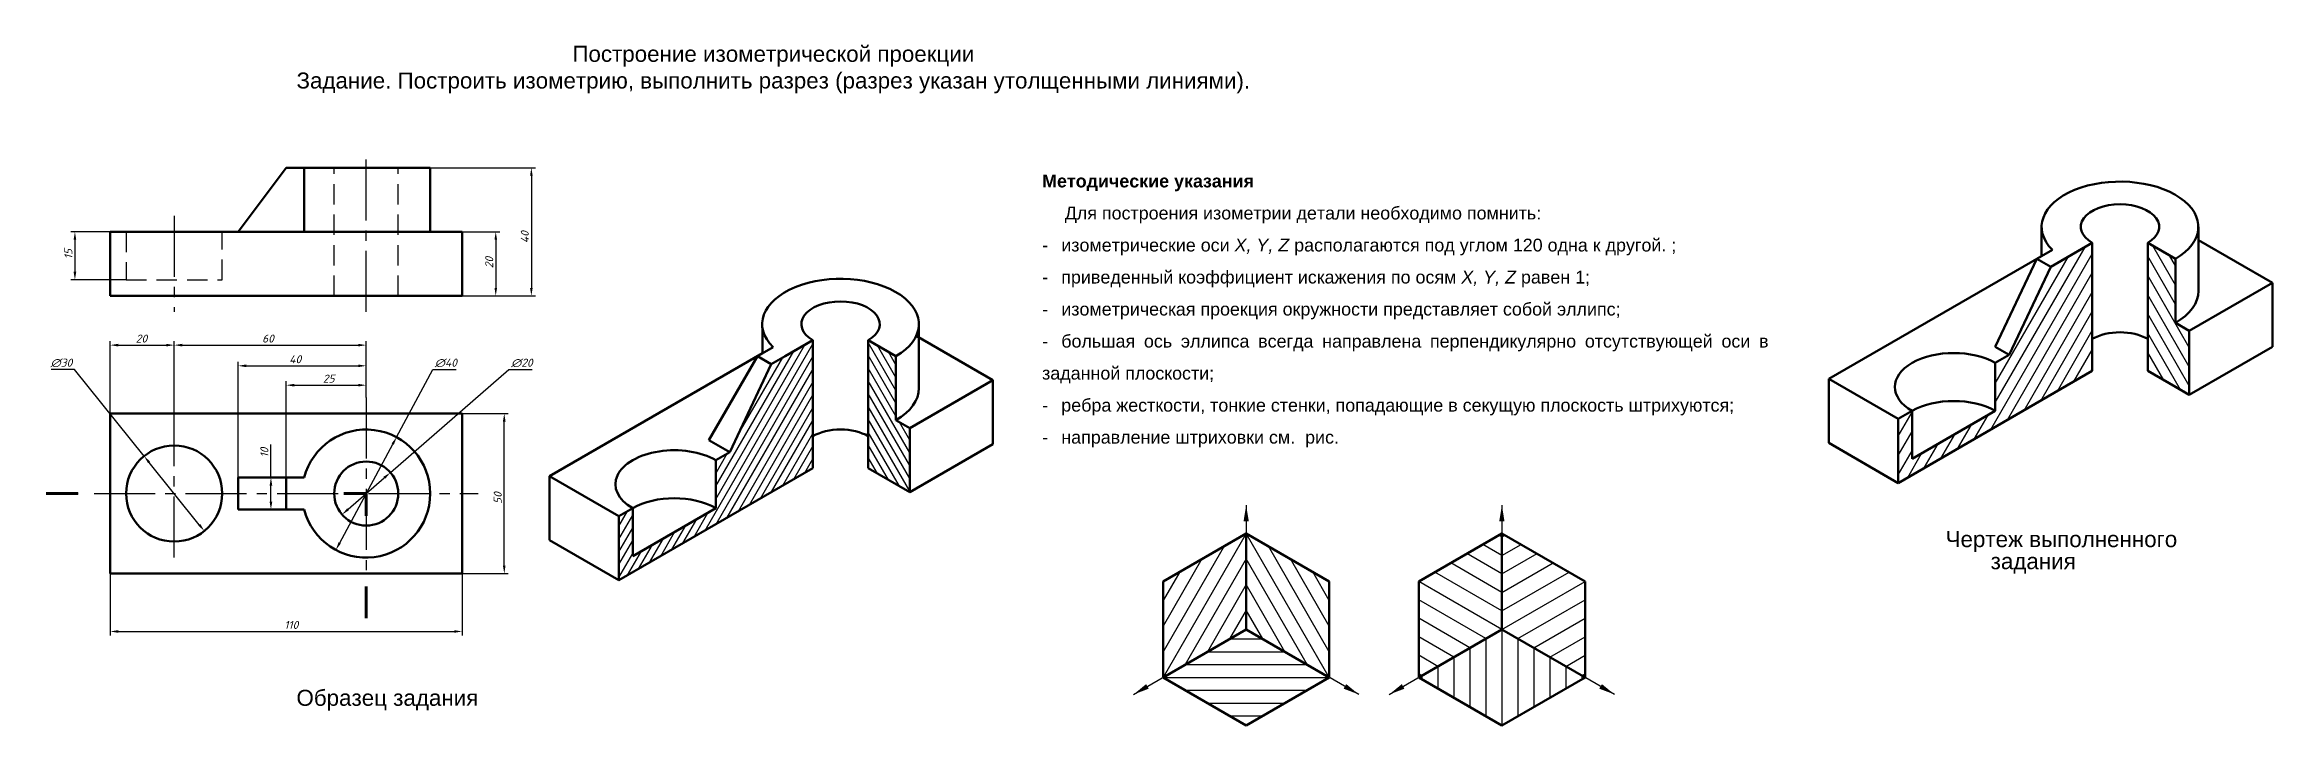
# Model space of a CAD drawing. Header units: millimetres. Extents: x -441 to 720, y 22 to 234.
# Drawn here: x 24 to 720, y 22 to 234 of the extents above; entities that cross this region are included whole.
import ezdxf

# ---------------------------------------------------------------- set-up
doc = ezdxf.new("R2010")
doc.units = ezdxf.units.MM
doc.linetypes.add('CENTER2', pattern=[28.575, 19.05, -3.175, 3.175, -3.175])
doc.linetypes.add('DASHED2', pattern=[9.525, 6.35, -3.175])
doc.layers.add('HIDE', color=4, linetype='DASHED2', lineweight=30)
doc.layers.add('osn', color=3, linetype='Continuous', lineweight=50)
for name, color, linetype in [('OSI', 2, 'CENTER2'), ('razm', 6, 'Continuous'), ('tonk', 1, 'Continuous')]:
    doc.layers.add(name, color=color, linetype=linetype)
doc.layers.add('ТЕКСТ', color=2, linetype='Continuous', plot=False)
doc.styles.add('66', font='simplex.shx', dxfattribs={"oblique": 15})
doc.styles.add('izo', font='simplex.shx')
doc.styles.add('style1', font='arial.ttf')
doc.styles.add('ар15', font='arial.ttf', dxfattribs={"oblique": 15})
doc.dimstyles.new('Copy of Copy(2) of Copy(2) of ISO-25', dxfattribs={"dimtxt": 5, "dimasz": 2.5, "dimexe": 1.25, "dimexo": 0, "dimtad": 1, "dimtxsty": 'ар15', "dimcen": 2.5, "dimclrd": 256, "dimclre": 256, "dimaunit": 1, "dimadec": 1, "dimazin": 0, "dimtfac": 1, "dimtmove": 0, "dimatfit": 0, "dimfxl": 1, "dimlwe": -1, "dimarcsym": 0})
doc.dimstyles.new('ISO-25', dxfattribs={"dimtxt": 2.5, "dimasz": 2.5, "dimexe": 1.25, "dimexo": 0, "dimgap": 0.8, "dimtad": 1, "dimdec": 0, "dimtxsty": 'izo', "dimcen": 2.5, "dimadec": 0, "dimazin": 0, "dimtfac": 1, "dimtdec": 0, "dimtmove": 0, "dimatfit": 3, "dimfxl": 1, "dimarcsym": 0})
doc.dimstyles.new('ISO-25$3', dxfattribs={"dimtxt": 2.5, "dimasz": 2.5, "dimexe": 1.25, "dimexo": 0, "dimgap": 0.8, "dimtad": 1, "dimtoh": 1, "dimdec": 0, "dimtxsty": '66', "dimcen": 2.5, "dimadec": 0, "dimazin": 0, "dimtfac": 1, "dimtdec": 0, "dimtmove": 0, "dimatfit": 3, "dimfxl": 1, "dimarcsym": 0})

# ---------------------------------------------------------------- blocks, each defined once
blk = doc.blocks.new('*D0')
at = {"layer": 'Defpoints', "color": 0, "transparency": 16777216}
for p in [(144.18, 195.75), (154.18, 155.75), (175.78, 155.75)]:
    blk.add_point(p, dxfattribs=at)
at = {"layer": 'razm', "color": 0, "lineweight": -2, "transparency": 16777216}
for p, q in [((144.18, 195.75), (177.03, 195.75)), ((175.78, 193.25), (175.78, 158.25)), ((154.18, 155.75), (177.03, 155.75))]:
    blk.add_line(p, q, dxfattribs=at)
at = {"layer": 'razm', "color": 0, "transparency": 16777216}
for points in [[(175.36, 193.25), (176.19, 193.25), (175.78, 195.75)], [(175.36, 158.25), (176.19, 158.25), (175.78, 155.75)]]:
    blk.add_solid(points, dxfattribs=at)
at = {"layer": 'razm', "color": 0, "transparency": 16777216, "insert": (173.73, 174.09), "char_height": 2.5, "attachment_point": 5, "rotation": 90, "style": '66'}
blk.add_mtext('40', dxfattribs=at)
blk = doc.blocks.new('*D1')
at = {"layer": 'Defpoints', "color": 0, "transparency": 16777216}
for p in [(154.18, 175.75), (154.18, 155.75), (164.66, 155.75)]:
    blk.add_point(p, dxfattribs=at)
at = {"layer": 'razm', "color": 0, "lineweight": -2, "transparency": 16777216}
for p, q in [((154.18, 175.75), (165.91, 175.75)), ((164.66, 173.25), (164.66, 158.25)), ((154.18, 155.75), (165.91, 155.75))]:
    blk.add_line(p, q, dxfattribs=at)
at = {"layer": 'razm', "color": 0, "transparency": 16777216}
for points in [[(164.25, 173.25), (165.08, 173.25), (164.66, 175.75)], [(164.25, 158.25), (165.08, 158.25), (164.66, 155.75)]]:
    blk.add_solid(points, dxfattribs=at)
at = {"layer": 'razm', "color": 0, "transparency": 16777216, "insert": (162.61, 166.15), "char_height": 2.5, "attachment_point": 5, "rotation": 90, "style": '66'}
blk.add_mtext('20', dxfattribs=at)
blk = doc.blocks.new('*D2')
at = {"layer": 'Defpoints', "color": 0, "transparency": 16777216}
for p in [(44.18, 175.75), (33.16, 160.75), (49.18, 160.75)]:
    blk.add_point(p, dxfattribs=at)
at = {"layer": 'razm', "color": 0, "lineweight": -2, "transparency": 16777216}
for p, q in [((44.18, 175.75), (31.91, 175.75)), ((33.16, 173.25), (33.16, 163.25)), ((49.18, 160.75), (31.91, 160.75))]:
    blk.add_line(p, q, dxfattribs=at)
at = {"layer": 'razm', "color": 0, "transparency": 16777216}
for points in [[(32.75, 173.25), (33.58, 173.25), (33.16, 175.75)], [(32.75, 163.25), (33.58, 163.25), (33.16, 160.75)]]:
    blk.add_solid(points, dxfattribs=at)
at = {"layer": 'razm', "color": 0, "transparency": 16777216, "insert": (31.11, 168.8), "char_height": 2.5, "attachment_point": 5, "rotation": 90, "style": '66'}
blk.add_mtext('15', dxfattribs=at)
blk = doc.blocks.new('*D3')
at = {"layer": 'Defpoints', "color": 0, "transparency": 16777216}
for p in [(64.18, 140.35), (44.18, 119), (64.18, 114)]:
    blk.add_point(p, dxfattribs=at)
at = {"layer": 'razm', "color": 0, "lineweight": -2, "transparency": 16777216}
for p, q in [((44.18, 119), (44.18, 141.6)), ((46.68, 140.35), (61.68, 140.35)), ((64.18, 114), (64.18, 141.6))]:
    blk.add_line(p, q, dxfattribs=at)
at = {"layer": 'razm', "color": 0, "transparency": 16777216}
for points in [[(46.68, 140.77), (46.68, 139.93), (44.18, 140.35)], [(61.68, 140.77), (61.68, 139.93), (64.18, 140.35)]]:
    blk.add_solid(points, dxfattribs=at)
at = {"layer": 'razm', "color": 0, "transparency": 16777216, "insert": (53.96, 142.4), "char_height": 2.5, "attachment_point": 5, "style": '66'}
blk.add_mtext('20', dxfattribs=at)
blk = doc.blocks.new('*D4')
at = {"layer": 'Defpoints', "color": 0, "transparency": 16777216}
for p in [(124.18, 140.35), (64.18, 130.45), (124.18, 124)]:
    blk.add_point(p, dxfattribs=at)
at = {"layer": 'razm', "color": 0, "lineweight": -2, "transparency": 16777216}
for p, q in [((64.18, 130.45), (64.18, 141.6)), ((66.68, 140.35), (121.68, 140.35)), ((124.18, 124), (124.18, 141.6))]:
    blk.add_line(p, q, dxfattribs=at)
at = {"layer": 'razm', "color": 0, "transparency": 16777216}
for points in [[(66.68, 140.77), (66.68, 139.93), (64.18, 140.35)], [(121.68, 140.77), (121.68, 139.93), (124.18, 140.35)]]:
    blk.add_solid(points, dxfattribs=at)
at = {"layer": 'razm', "color": 0, "transparency": 16777216, "insert": (93.49, 142.4), "char_height": 2.5, "attachment_point": 5, "style": '66'}
blk.add_mtext('60', dxfattribs=at)
blk = doc.blocks.new('*D5')
at = {"layer": 'Defpoints', "color": 0, "transparency": 16777216}
for p in [(124.18, 133.9), (124.18, 124), (84.18, 99)]:
    blk.add_point(p, dxfattribs=at)
at = {"layer": 'razm', "color": 0, "lineweight": -2, "transparency": 16777216}
for p, q in [((84.18, 99), (84.18, 135.15)), ((86.68, 133.9), (121.68, 133.9)), ((124.18, 124), (124.18, 135.15))]:
    blk.add_line(p, q, dxfattribs=at)
at = {"layer": 'razm', "color": 0, "transparency": 16777216}
for points in [[(86.68, 134.31), (86.68, 133.48), (84.18, 133.9)], [(121.68, 134.31), (121.68, 133.48), (124.18, 133.9)]]:
    blk.add_solid(points, dxfattribs=at)
at = {"layer": 'razm', "color": 0, "transparency": 16777216, "insert": (102.01, 135.95), "char_height": 2.5, "attachment_point": 5, "style": '66'}
blk.add_mtext('40', dxfattribs=at)
blk = doc.blocks.new('*D6')
at = {"layer": 'Defpoints', "color": 0, "transparency": 16777216}
for p in [(94.41, 99), (94.41, 89), (94.41, 89)]:
    blk.add_point(p, dxfattribs=at)
at = {"layer": 'razm', "color": 0, "lineweight": -2, "transparency": 16777216}
for p, q in [((94.41, 99), (94.41, 109.33)), ((94.41, 99), (95.66, 99)), ((94.41, 91.5), (94.41, 96.5)), ((94.41, 89), (93.16, 89))]:
    blk.add_line(p, q, dxfattribs=at)
at = {"layer": 'razm', "color": 0, "transparency": 16777216}
for points in [[(94, 96.5), (94.83, 96.5), (94.41, 99)], [(94, 91.5), (94.83, 91.5), (94.41, 89)]]:
    blk.add_solid(points, dxfattribs=at)
at = {"layer": 'razm', "color": 0, "transparency": 16777216, "insert": (92.36, 106.8), "char_height": 2.5, "attachment_point": 5, "rotation": 90, "style": '66'}
blk.add_mtext('10', dxfattribs=at)
blk = doc.blocks.new('*D7')
at = {"layer": 'Defpoints', "color": 0, "transparency": 16777216}
for p in [(124.18, 127.84), (124.18, 124), (99.18, 99)]:
    blk.add_point(p, dxfattribs=at)
at = {"layer": 'razm', "color": 0, "lineweight": -2, "transparency": 16777216}
for p, q in [((99.18, 99), (99.18, 129.09)), ((101.68, 127.84), (121.68, 127.84)), ((124.18, 124), (124.18, 129.09))]:
    blk.add_line(p, q, dxfattribs=at)
at = {"layer": 'razm', "color": 0, "transparency": 16777216}
for points in [[(101.68, 128.26), (101.68, 127.42), (99.18, 127.84)], [(121.68, 128.26), (121.68, 127.42), (124.18, 127.84)]]:
    blk.add_solid(points, dxfattribs=at)
at = {"layer": 'razm', "color": 0, "transparency": 16777216, "insert": (112.47, 129.89), "char_height": 2.5, "attachment_point": 5, "style": '66'}
blk.add_mtext('25', dxfattribs=at)
blk = doc.blocks.new('*D8')
at = {"layer": 'Defpoints', "color": 0, "transparency": 16777216}
for p in [(54.78, 105.68), (73.58, 82.31)]:
    blk.add_point(p, dxfattribs=at)
at = {"layer": 'razm', "color": 0, "lineweight": -2, "transparency": 16777216}
for p, q in [((33.01, 132.74), (25.71, 132.74)), ((54.78, 105.68), (33.01, 132.74)), ((72.01, 84.26), (56.34, 103.74))]:
    blk.add_line(p, q, dxfattribs=at)
at = {"layer": 'razm', "color": 0, "transparency": 16777216}
for points in [[(56.67, 104), (56.02, 103.47), (54.78, 105.68)], [(72.34, 84.52), (71.69, 84), (73.58, 82.31)]]:
    blk.add_solid(points, dxfattribs=at)
at = {"layer": 'razm', "color": 0, "transparency": 16777216, "insert": (28.96, 134.79), "char_height": 2.5, "attachment_point": 5, "style": '66'}
blk.add_mtext('∅30', dxfattribs=at)
blk = doc.blocks.new('*D9')
at = {"layer": 'Defpoints', "color": 0, "transparency": 16777216}
for p in [(131.73, 100.55), (116.63, 87.44)]:
    blk.add_point(p, dxfattribs=at)
at = {"layer": 'razm', "color": 0, "lineweight": -2, "transparency": 16777216}
for p, q in [((131.73, 100.55), (168.78, 132.74)), ((168.78, 132.74), (176.07, 132.74)), ((118.52, 89.08), (129.84, 98.92))]:
    blk.add_line(p, q, dxfattribs=at)
at = {"layer": 'razm', "color": 0, "transparency": 16777216}
for points in [[(129.57, 99.23), (130.11, 98.6), (131.73, 100.55)], [(118.24, 89.39), (118.79, 88.76), (116.63, 87.44)]]:
    blk.add_solid(points, dxfattribs=at)
at = {"layer": 'razm', "color": 0, "transparency": 16777216, "insert": (172.83, 134.79), "char_height": 2.5, "attachment_point": 5, "style": '66'}
blk.add_mtext('∅20', dxfattribs=at)
blk = doc.blocks.new('*D10')
at = {"layer": 'Defpoints', "color": 0, "transparency": 16777216}
for p in [(133.65, 111.61), (114.7, 76.38)]:
    blk.add_point(p, dxfattribs=at)
at = {"layer": 'razm', "color": 0, "lineweight": -2, "transparency": 16777216}
for p, q in [((133.65, 111.61), (145.02, 132.74)), ((145.02, 132.74), (152.31, 132.74)), ((115.89, 78.58), (132.47, 109.41))]:
    blk.add_line(p, q, dxfattribs=at)
at = {"layer": 'razm', "color": 0, "transparency": 16777216}
for points in [[(132.1, 109.61), (132.84, 109.21), (133.65, 111.61)], [(115.52, 78.78), (116.26, 78.39), (114.7, 76.38)]]:
    blk.add_solid(points, dxfattribs=at)
at = {"layer": 'razm', "color": 0, "transparency": 16777216, "insert": (149.07, 134.79), "char_height": 2.5, "attachment_point": 5, "style": '66'}
blk.add_mtext('∅40', dxfattribs=at)
blk = doc.blocks.new('*D11')
at = {"layer": 'Defpoints', "color": 0, "transparency": 16777216}
for p in [(44.18, 69), (154.18, 69), (154.18, 50.92)]:
    blk.add_point(p, dxfattribs=at)
at = {"layer": 'razm', "color": 0, "lineweight": -2, "transparency": 16777216}
for p, q in [((44.18, 69), (44.18, 49.67)), ((154.18, 69), (154.18, 49.67)), ((46.68, 50.92), (151.68, 50.92))]:
    blk.add_line(p, q, dxfattribs=at)
at = {"layer": 'razm', "color": 0, "transparency": 16777216}
for points in [[(46.68, 51.33), (46.68, 50.5), (44.18, 50.92)], [(151.68, 51.33), (151.68, 50.5), (154.18, 50.92)]]:
    blk.add_solid(points, dxfattribs=at)
at = {"layer": 'razm', "color": 0, "transparency": 16777216, "insert": (100.77, 52.97), "char_height": 2.5, "attachment_point": 5, "style": '66'}
blk.add_mtext('110', dxfattribs=at)
blk = doc.blocks.new('*D12')
at = {"layer": 'Defpoints', "color": 0, "transparency": 16777216}
for p in [(154.18, 119), (167.32, 119), (154.18, 69)]:
    blk.add_point(p, dxfattribs=at)
at = {"layer": 'razm', "color": 0, "lineweight": -2, "transparency": 16777216}
for p, q in [((154.18, 119), (168.57, 119)), ((167.32, 71.5), (167.32, 116.5)), ((154.18, 69), (168.57, 69))]:
    blk.add_line(p, q, dxfattribs=at)
at = {"layer": 'razm', "color": 0, "transparency": 16777216}
for points in [[(166.9, 116.5), (167.73, 116.5), (167.32, 119)], [(166.9, 71.5), (167.73, 71.5), (167.32, 69)]]:
    blk.add_solid(points, dxfattribs=at)
at = {"layer": 'razm', "color": 0, "transparency": 16777216, "insert": (165.27, 92.59), "char_height": 2.5, "attachment_point": 5, "rotation": 90, "style": '66'}
blk.add_mtext('50', dxfattribs=at)
blk = doc.blocks.new('штрих')
at = {"layer": 'osn'}
for p, q in [((399.13, 81.57), (373.15, 66.57)), ((425.11, 66.57), (399.13, 81.57)), ((399.13, 81.57), (399.13, 51.57)), ((479.02, 81.57), (453.04, 66.57)), ((505, 66.57), (479.02, 81.57)), ((479.02, 81.57), (479.02, 51.57)), ((373.15, 66.57), (373.15, 36.57)), ((425.11, 36.57), (425.11, 66.57)), ((453.04, 66.57), (453.04, 36.57)), ((505, 36.57), (505, 66.57)), ((399.13, 51.57), (373.15, 36.57)), ((425.11, 36.57), (399.13, 51.57)), ((479.02, 51.57), (453.04, 36.57)), ((479.02, 51.57), (505.23, 36.44)), ((373.15, 36.57), (399.13, 21.57)), ((399.13, 21.57), (425.11, 36.57)), ((453.04, 36.57), (479.02, 21.57)), ((479.02, 21.57), (505, 36.57))]:
    blk.add_line(p, q, dxfattribs=at)
at = {"layer": 'tonk'}
for p, q in [((399.13, 81.57), (373.15, 36.57)), ((392.2, 77.57), (373.15, 44.57)), ((425.11, 36.57), (399.13, 81.57)), ((425.11, 44.57), (406.06, 77.57)), ((479.02, 74.67), (473.04, 78.12)), ((479.02, 80.44), (478.04, 81.01)), ((479.02, 80.44), (480, 81.01)), ((479.02, 74.67), (485, 78.12)), ((385.27, 73.57), (373.15, 52.57)), ((399.13, 73.57), (380.08, 40.57)), ((418.18, 40.57), (399.13, 73.57)), ((425.11, 52.57), (412.99, 73.57)), ((479.02, 63.12), (463.04, 72.35)), ((479.02, 68.89), (468.04, 75.23)), ((479.02, 68.89), (490, 75.23)), ((479.02, 63.12), (495, 72.35)), ((378.35, 69.57), (373.15, 60.57)), ((399.13, 65.57), (387.01, 44.57)), ((411.25, 44.57), (399.13, 65.57)), ((425.11, 60.57), (419.91, 69.57)), ((479.02, 51.57), (453.04, 66.57)), ((479.02, 57.35), (458.04, 69.46)), ((479.02, 57.35), (500, 69.46)), ((479.02, 51.57), (505, 66.57)), ((399.13, 57.57), (393.93, 48.57)), ((404.33, 48.57), (399.13, 57.57)), ((474.02, 48.69), (453.04, 60.8)), ((484.02, 48.69), (505, 60.8)), ((469.02, 45.8), (453.04, 55.03)), ((464.02, 42.91), (453.04, 49.25)), ((479.02, 51.57), (479.02, 21.57)), ((489.02, 45.8), (505, 55.03)), ((494.02, 42.91), (505, 49.25)), ((387.01, 44.57), (411.25, 44.57)), ((393.93, 48.57), (404.33, 48.57)), ((459.02, 40.03), (453.04, 43.48)), ((464.02, 42.91), (464.02, 30.23)), ((469.02, 45.8), (469.02, 27.35)), ((474.02, 48.69), (474.02, 24.46)), ((484.02, 48.69), (484.02, 24.46)), ((489.02, 45.8), (489.02, 27.35)), ((494.02, 42.91), (494.02, 30.23)), ((499.02, 40.03), (505, 43.48)), ((373.15, 36.57), (425.11, 36.57)), ((380.08, 40.57), (418.18, 40.57)), ((454.02, 37.14), (453.04, 37.71)), ((454.02, 37.14), (454.02, 36.01)), ((459.02, 40.03), (459.02, 33.12)), ((499.02, 40.03), (499.02, 33.12)), ((504.02, 37.14), (505, 37.71)), ((504.02, 37.14), (504.02, 36.01)), ((380.08, 32.57), (418.18, 32.57)), ((387.01, 28.57), (411.25, 28.57)), ((393.93, 24.57), (404.33, 24.57))]:
    blk.add_line(p, q, dxfattribs=at)
for points in [[(399.13, 90.35), (399.13, 80)], [(479.02, 90.35), (479.02, 80)], [(363.95, 31.26), (372.92, 36.44)], [(434.31, 31.26), (425.34, 36.44)], [(443.84, 31.26), (452.81, 36.44)], [(514.2, 31.26), (505.23, 36.44)]]:
    blk.add_leader(points, dimstyle='Copy of Copy(2) of Copy(2) of ISO-25', override={"dimasz": 5, "dimgap": 0.625, "dimtad": 1}, dxfattribs=at)

msp = doc.modelspace()

# ---------------------------------------------------------------- hatches: boundary and pattern name
at = {"layer": 'tonk'}
h = msp.add_hatch(dxfattribs=at)
h.set_pattern_fill('_USER', color=256, scale=3, angle=60, pattern_type=0)
h.set_pattern_definition([(60, (392.781, 0), (-2.598076, 1.5), [])])
h.paths.add_polyline_path([(663.5, 172.29), (650.51, 164.79), (637.52, 137.29), (633.19, 134.79), (633.19, 119.79), (607.2, 104.79), (607.2, 119.79), (602.87, 117.29), (602.87, 97.29), (663.5, 132.29)])
h = msp.add_hatch(dxfattribs=at)
h.set_pattern_fill('_USER', color=256, scale=3, angle=300, pattern_type=0)
h.set_pattern_definition([(300, (420.5828, 24.8322), (2.598076, 1.5), [])])
edge = h.paths.add_edge_path()
edge.add_line((689.48, 167.29), (689.48, 147.29))
edge.add_line((689.48, 147.29), (693.81, 144.79))
edge.add_line((693.81, 144.79), (693.81, 124.79))
edge.add_line((693.81, 124.79), (680.82, 132.29))
edge.add_line((680.82, 172.29), (680.82, 132.29))
edge.add_line((680.82, 172.29), (689.48, 167.29))
h = msp.add_hatch(dxfattribs=at)
h.set_pattern_fill('', color=256, scale=2, angle=60, pattern_type=0)
h.set_pattern_definition([(60, (0, 0), (-1.732051, 1), [])])
h.paths.add_polyline_path([(207.44, 74.42), (233.42, 89.42), (233.42, 104.42), (237.75, 106.92), (250.74, 134.42), (263.73, 141.92), (263.73, 111.92), (263.73, 101.92), (203.11, 66.92), (203.11, 86.92), (207.44, 89.42)])
h = msp.add_hatch(dxfattribs=at)
h.set_pattern_fill('', color=256, scale=2, angle=300, pattern_type=0)
h.set_pattern_definition([(300, (0, 0), (1.732051, 1), [])])
h.paths.add_polyline_path([(281.05, 141.92), (289.71, 136.92), (289.71, 116.92), (294.04, 114.42), (294.04, 94.42), (281.05, 101.92), (281.05, 111.92)])

# ---------------------------------------------------------------- linework, layer by layer
at = {"layer": 'HIDE'}
for p, q in [((114.18, 155.75), (114.18, 195.75)), ((134.18, 155.75), (134.18, 195.75)), ((49.18, 175.75), (49.18, 160.75)), ((79.18, 160.75), (79.18, 175.75)), ((49.18, 160.75), (79.18, 160.75))]:
    msp.add_line(p, q, dxfattribs=at)
at = {"layer": 'OSI'}
for p, q in [((124.18, 150.75), (124.18, 200.75)), ((64.18, 180.75), (64.18, 150.75)), ((124.18, 124), (124.18, 67.1)), ((64.18, 74), (64.18, 114)), ((39.18, 94), (159.18, 94))]:
    msp.add_line(p, q, dxfattribs=at)
at = {"layer": 'osn'}
for p, q in [((84.18, 175.75), (99.18, 195.75)), ((144.18, 195.75), (99.18, 195.75)), ((104.81, 195.75), (104.81, 175.75)), ((144.18, 175.75), (144.18, 195.75)), ((154.18, 175.75), (44.18, 175.75)), ((44.18, 175.75), (44.18, 155.75)), ((154.18, 155.75), (154.18, 175.75)), ((647.66, 177.29), (647.66, 168.15)), ((696.65, 177.29), (696.65, 157.29)), ((647.66, 168.15), (581.22, 129.79)), ((633.19, 139.79), (646.18, 167.29)), ((646.18, 167.29), (651.06, 170.11)), ((650.51, 164.79), (646.18, 167.29)), ((650.51, 164.79), (663.5, 172.29)), ((663.5, 172.29), (663.5, 132.29)), ((680.82, 172.29), (680.82, 132.29)), ((680.82, 172.29), (689.48, 167.29)), ((689.48, 167.29), (689.48, 147.29)), ((719.79, 159.79), (696.65, 173.15)), ((637.52, 137.29), (650.51, 164.79)), ((44.18, 155.75), (154.18, 155.75)), ((693.81, 144.79), (719.79, 159.79)), ((719.79, 159.79), (719.79, 139.79)), ((296.88, 146.92), (296.88, 126.92)), ((689.48, 147.29), (693.81, 144.79)), ((246.41, 136.92), (251.29, 139.73)), ((248.04, 145.35), (247.98, 137.83)), ((263.73, 141.92), (255.07, 136.92)), ((263.73, 141.92), (263.73, 101.92)), ((281.05, 141.92), (281.05, 101.92)), ((281.05, 141.92), (289.71, 136.92)), ((296.05, 143.26), (320.02, 129.42)), ((637.52, 137.29), (633.19, 139.79)), ((693.81, 144.79), (693.81, 124.79)), ((693.81, 124.79), (719.79, 139.79)), ((181.45, 99.42), (247.98, 137.83)), ((246.41, 136.92), (231.25, 110.67)), ((237.75, 106.92), (250.74, 134.42)), ((250.74, 134.42), (246.41, 136.92)), ((255.07, 136.92), (250.74, 134.42)), ((289.71, 136.92), (289.71, 116.92)), ((663.5, 132.29), (602.87, 97.29)), ((633.19, 134.79), (637.52, 137.29)), ((633.19, 134.79), (633.19, 119.79)), ((689.48, 127.29), (680.82, 132.29)), ((320.02, 129.42), (294.04, 114.42)), ((320.02, 109.42), (320.02, 129.42)), ((581.22, 129.79), (602.87, 117.29)), ((581.22, 129.79), (581.22, 109.79)), ((693.81, 124.79), (689.48, 127.29)), ((154.18, 119), (44.18, 119)), ((44.18, 119), (44.18, 69)), ((154.18, 69), (154.18, 119)), ((602.87, 117.29), (607.2, 119.79)), ((607.2, 119.79), (607.2, 104.79)), ((633.19, 119.79), (607.2, 104.79)), ((289.71, 116.92), (294.04, 114.42)), ((294.04, 114.42), (294.04, 94.42)), ((602.87, 117.29), (602.87, 97.29)), ((231.25, 110.67), (237.75, 106.92)), ((233.42, 104.42), (237.75, 106.92)), ((233.42, 89.42), (233.42, 104.42)), ((294.04, 94.42), (320.02, 109.42)), ((581.22, 109.79), (602.87, 97.29)), ((84.18, 99), (84.18, 89)), ((84.18, 99), (104.81, 99)), ((99.18, 99), (99.18, 89)), ((181.45, 99.42), (181.45, 79.42)), ((203.11, 86.92), (181.45, 99.42)), ((263.73, 101.92), (203.11, 66.92)), ((281.05, 101.92), (294.04, 94.42)), ((24.18, 94), (34.18, 94)), ((117.18, 94), (124.18, 94)), ((124.18, 94), (124.18, 87)), ((84.18, 89), (104.81, 89)), ((207.44, 89.42), (203.11, 86.92)), ((203.11, 86.92), (203.11, 66.92)), ((207.44, 89.42), (207.44, 74.42)), ((207.44, 74.42), (233.42, 89.42)), ((181.45, 79.42), (203.11, 66.92)), ((44.18, 69), (154.18, 69))]:
    msp.add_line(p, q, dxfattribs=at)
at = {"layer": 'osn', "const_width": 1}
for points in [[(24.18, 94), (34.18, 94)], [(124.18, 94), (117.18, 94)], [(124.18, 87), (124.18, 94)], [(124.18, 55.05), (124.18, 65.05)]]:
    msp.add_lwpolyline(points, dxfattribs=at)
at = {"layer": 'osn'}
for centre, radius in [((64.18, 94), 15), ((124.18, 94), 10)]:
    msp.add_circle(centre, radius, dxfattribs=at)
msp.add_arc((124.18, 94), 20, 194.47751, 165.52249, dxfattribs=at)
for centre, major_axis, start_param, end_param in [((672.16, 177.29), (-24.49, 0), 2.356194, 6.815903), ((672.16, 177.29), (-12.25, 0), 2.356194, 7.068583), ((272.39, 146.92), (24.49, 0), 5.497787, 9.957496), ((272.39, 146.92), (12.25, 0), 5.497787, 10.210176), ((672.16, 157.29), (-24.49, 0), 2.356194, 3.141593), ((672.16, 137.29), (-12.25, 0), 3.926991, 5.497787), ((620.2, 127.29), (-18.37, 0), 3.926991, 7.068583), ((272.39, 126.92), (24.49, 0), 5.497787, 6.283185), ((620.2, 112.29), (-18.37, 0), 3.926991, 5.497787), ((272.39, 106.92), (12.25, 0), 7.068583, 8.63938), ((220.43, 96.92), (18.37, 0), 0.785398, 3.926991), ((220.43, 81.92), (18.37, 0), 0.785398, 2.356194)]:
    msp.add_ellipse(centre, major_axis=major_axis, ratio=0.57735, start_param=start_param, end_param=end_param, dxfattribs=at)
at = {"layer": 'tonk'}
msp.add_line((637.52, 137.29), (637.52, 137.29), dxfattribs=at)

# ---------------------------------------------------------------- block references
msp.add_blockref('штрих', (0, 0), dxfattribs=at)

# ---------------------------------------------------------------- texts
at = {"layer": 'ТЕКСТ', "style": 'style1'}
for s, p in [('Чертеж выполненного', (617.67, 77.26)), ('задания', (631.74, 70.37)), ('Образец задания', (102.38, 27.7))]:
    msp.add_text(s, height=5, dxfattribs=at).set_placement(p)
at = {"layer": 'ТЕКСТ', "attachment_point": 1}
for s, width, insert, char_height in [('\\pxa1,qc;{\\fArial|b0|i0|c204|p34;Построение изометрической проекции \\PЗадание. Построить изометрию, выполнить разрез\\fArial|b0|i0|c0|p34; (\\fArial|b0|i0|c204|p34;разрез\\fArial|b0|i0|c0|p34; \\fArial|b0|i0|c204|p34;указан\\fArial|b0|i0|c0|p34; \\fArial|b0|i0|c204|p34;утолщенными\\fArial|b0|i0|c0|p34; \\fArial|b0|i0|c204|p34;линиями)\\fArial|b0|i0|c0|p34;.}', 309.9613, (96.4, 233.84), 5), ('\\pxb0.5,sm1.5;{\\fArial|b1|i0|c204|p34;Методические\\fArial|b1|i0|c0|p34; \\fArial|b1|i0|c204|p34;указания\\fArial|b1|i0|c0|p34;\\P\\pi1.7708,b0.25,qj;\\fArial|b0|i0|c204|p34;Для\\fArial|b0|i0|c0|p34; \\fArial|b0|i0|c204|p34;построения\\fArial|b0|i0|c0|p34; \\fArial|b0|i0|c204|p34;изометрии\\fArial|b0|i0|c0|p34; \\fArial|b0|i0|c204|p34;детали\\fArial|b0|i0|c0|p34; \\fArial|b0|i0|c204|p34;необходимо\\fArial|b0|i0|c0|p34; \\fArial|b0|i0|c204|p34;помнить\\fArial|b0|i0|c0|p34;:\\P\\pi0,t1.5;\\fArial|b0|i0|c204|p34;-^Iизометрические\\fArial|b0|i0|c0|p34; \\fArial|b0|i0|c204|p34;оси\\fArial|b0|i0|c0|p34; \\fArial|b0|i1|c0|p34;X, Y, Z\\fArial|b0|i0|c0|p34; \\fArial|b0|i0|c204|p34;располагаются\\fArial|b0|i0|c0|p34; \\fArial|b0|i0|c204|p34;под\\fArial|b0|i0|c0|p34; \\fArial|b0|i0|c204|p34;углом\\fArial|b0|i0|c0|p34; 120 \\fArial|b0|i0|c204|p34;одна\\fArial|b0|i0|c0|p34; \\fArial|b0|i0|c204|p34;к\\fArial|b0|i0|c0|p34; \\fArial|b0|i0|c204|p34;другой\\fArial|b0|i0|c0|p34;. ;\\P\\fArial|b0|i0|c204|p34;-^Iприведенный\\fArial|b0|i0|c0|p34; \\fArial|b0|i0|c204|p34;коэффициент\\fArial|b0|i0|c0|p34; \\fArial|b0|i0|c204|p34;искажения\\fArial|b0|i0|c0|p34; \\fArial|b0|i0|c204|p34;по\\fArial|b0|i0|c0|p34; \\fArial|b0|i0|c204|p34;осям\\fArial|b0|i0|c0|p34; \\fArial|b0|i1|c0|p34;X, Y, Z\\fArial|b0|i0|c0|p34; \\fArial|b0|i0|c204|p34;равен\\fArial|b0|i0|c0|p34; 1;\\P\\fArial|b0|i0|c204|p34;-^Iизометрическая\\fArial|b0|i0|c0|p34; \\fArial|b0|i0|c204|p34;проекция\\fArial|b0|i0|c0|p34; \\fArial|b0|i0|c204|p34;окружности\\fArial|b0|i0|c0|p34; \\fArial|b0|i0|c204|p34;представляет\\fArial|b0|i0|c0|p34; \\fArial|b0|i0|c204|p34;собой\\fArial|b0|i0|c0|p34; \\fArial|b0|i0|c204|p34;эллипс\\fArial|b0|i0|c0|p34;;\\P\\fArial|b0|i0|c204|p34;-^Iбольшая\\fArial|b0|i0|c0|p34; \\fArial|b0|i0|c204|p34;ось\\fArial|b0|i0|c0|p34; \\fArial|b0|i0|c204|p34;эллипса\\fArial|b0|i0|c0|p34; \\fArial|b0|i0|c204|p34;всегда\\fArial|b0|i0|c0|p34; \\fArial|b0|i0|c204|p34;направлена\\fArial|b0|i0|c0|p34; \\fArial|b0|i0|c204|p34;перпендикулярно\\fArial|b0|i0|c0|p34; \\fArial|b0|i0|c204|p34;отсутствующей\\fArial|b0|i0|c0|p34; \\fArial|b0|i0|c204|p34;оси\\fArial|b0|i0|c0|p34; \\fArial|b0|i0|c204|p34;в\\fArial|b0|i0|c0|p34; \\fArial|b0|i0|c204|p34;заданной\\fArial|b0|i0|c0|p34; \\fArial|b0|i0|c204|p34;плоскости\\fArial|b0|i0|c0|p34;;\\P\\fArial|b0|i0|c204|p34;-^Iребра\\fArial|b0|i0|c0|p34; \\fArial|b0|i0|c204|p34;жесткости\\fArial|b0|i0|c0|p34;, \\fArial|b0|i0|c204|p34;тонкие\\fArial|b0|i0|c0|p34; \\fArial|b0|i0|c204|p34;стенки\\fArial|b0|i0|c0|p34;, \\fArial|b0|i0|c204|p34;попадающие\\fArial|b0|i0|c0|p34; \\fArial|b0|i0|c204|p34;в\\fArial|b0|i0|c0|p34; \\fArial|b0|i0|c204|p34;секущую\\fArial|b0|i0|c0|p34; \\fArial|b0|i0|c204|p34;плоскость\\fArial|b0|i0|c0|p34; \\fArial|b0|i0|c204|p34;штрихуются;\\fArial|b0|i0|c0|p34; \\P\\fArial|b0|i0|c204|p34;-^Iнаправление\\fArial|b0|i0|c0|p34; \\fArial|b0|i0|c204|p34;штриховки\\fArial|b0|i0|c0|p34; \\fArial|b0|i0|c204|p34;см\\fArial|b0|i0|c0|p34;.  \\fArial|b0|i0|c204|p34;рис\\fArial|b0|i0|c0|p34;.}', 226.3075, (335.36, 193.61), 4)]:
    msp.add_mtext_dynamic_manual_height_columns(s, width=width, gutter_width=25, heights=[0], dxfattribs=dict(at, insert=insert, char_height=char_height))

# ---------------------------------------------------------------- dimensions: what is measured, and where the dimension line sits
at = {"layer": 'razm'}
for base, p1, p2, picture, middle in [((175.78, 155.75), (144.18, 195.75), (154.18, 155.75), '*D0', (175.78, 174.09)), ((33.16, 160.75), (44.18, 175.75), (49.18, 160.75), '*D2', (33.16, 168.8)), ((164.66, 155.75), (154.18, 175.75), (154.18, 155.75), '*D1', (164.66, 166.15)), ((167.32, 119), (154.18, 69), (154.18, 119), '*D12', (167.32, 92.59)), ((94.41, 89), (94.41, 99), (94.41, 89), '*D6', (94.41, 106.8))]:
    dim = msp.add_linear_dim(base=base, p1=p1, p2=p2, angle=90, dimstyle='ISO-25', override={"dimtxsty": '66', "dimatfit": 2}, dxfattribs=at)
    dim.commit()
    dim.dimension.update_dxf_attribs({"geometry": picture, "text_midpoint": middle, "dimtype": 160})
for base, p1, p2, picture, middle in [((64.18, 140.35), (44.18, 119), (64.18, 114), '*D3', (53.96, 140.35)), ((124.18, 140.35), (64.18, 130.45), (124.18, 124), '*D4', (93.49, 140.35)), ((124.18, 133.9), (84.18, 99), (124.18, 124), '*D5', (102.01, 133.9)), ((124.18, 127.84), (99.18, 99), (124.18, 124), '*D7', (112.47, 127.84)), ((154.18, 50.92), (44.18, 69), (154.18, 69), '*D11', (100.77, 50.92))]:
    dim = msp.add_linear_dim(base=base, p1=p1, p2=p2, dimstyle='ISO-25', override={"dimtxsty": '66', "dimatfit": 2}, dxfattribs=at)
    dim.commit()
    dim.dimension.update_dxf_attribs({"geometry": picture, "text_midpoint": middle, "dimtype": 160})
for p1, p2, picture, middle in [((73.58, 82.31), (54.78, 105.68), '*D8', (28.96, 132.74)), ((114.7, 76.38), (133.65, 111.61), '*D10', (149.07, 132.74)), ((116.63, 87.44), (131.73, 100.55), '*D9', (172.83, 132.74))]:
    dim = msp.add_diameter_dim_2p(p1=p1, p2=p2, dimstyle='ISO-25$3', override={"dimatfit": 2}, dxfattribs=at)
    dim.commit()
    dim.dimension.update_dxf_attribs({"geometry": picture, "text_midpoint": middle, "dimtype": 163})

doc.saveas('drawing.dxf')
